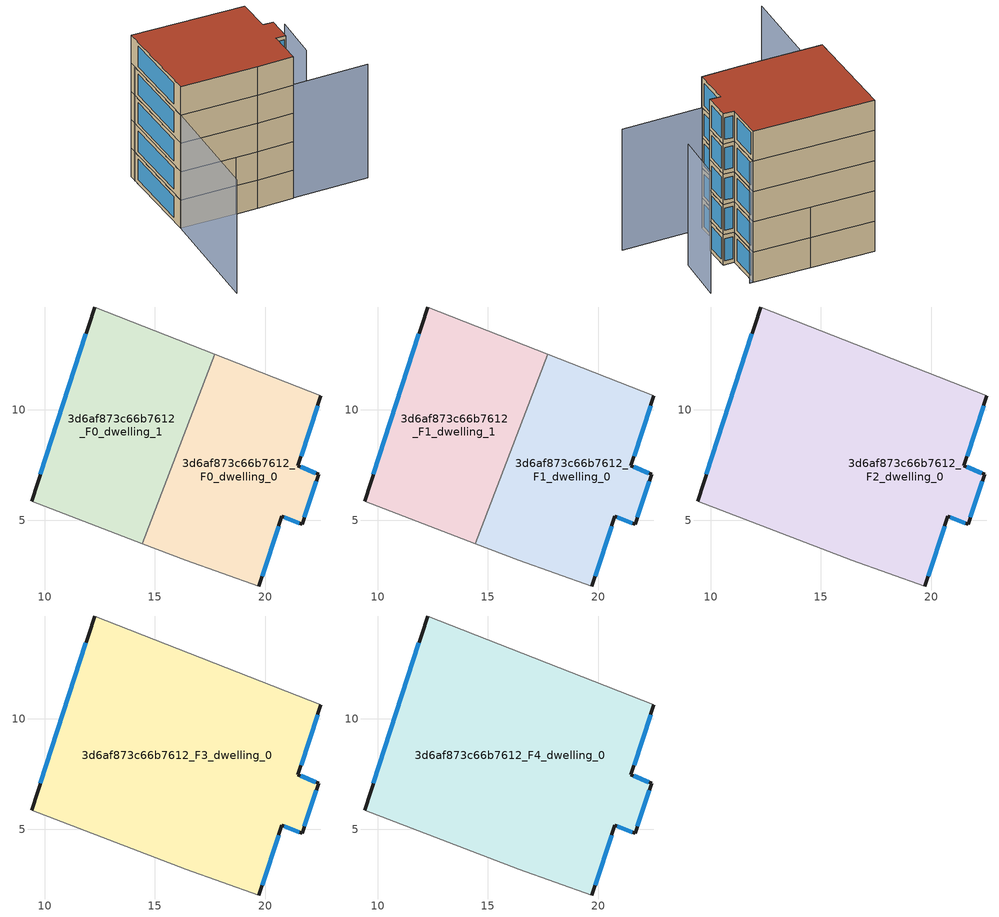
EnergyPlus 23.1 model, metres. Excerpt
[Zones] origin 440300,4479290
3d6af873c66b7612_F0_dwelling_0
 floor ground (EU_floor_Construction): 22.51,10.63 21.48,7.47 22.41,7.08 21.66,4.81 20.74,5.17 19.71,2.02 16.4,3.18 14.42,3.94 17.72,12.51 z0
 wall outside (EU_wall_Construction): 19.71,2.02 20.74,5.17 21.66,4.81 22.41,7.08 21.48,7.47 22.51,10.63 z0:3
 wall adiabatic (EU_wall_Construction): 14.42,3.94 16.4,3.18 19.71,2.02 / 22.51,10.63 17.72,12.51 z0:3
 wall to 3d6af873c66b7612_F0_dwelling_1 (EU_wall_Construction): 17.72,12.51 14.42,3.94 z0:3
 window (EU_Window_Construction): 20.87,5.12 21.53,4.86 / 19.85,2.46 20.6,4.74 / 21.62,7.91 22.37,10.19 / 22.28,7.14 21.61,7.41 / 21.76,5.13 22.3,6.77 z0.42:2.58
3d6af873c66b7612_F0_dwelling_1
 floor ground (EU_floor_Construction): 17.72,12.51 14.42,3.94 9.42,5.86 12.27,14.66 z0
 wall outside (EU_wall_Construction): 12.27,14.66 9.42,5.86 z0:3
 wall adiabatic (EU_wall_Construction): 9.42,5.86 14.42,3.94 / 17.72,12.51 12.27,14.66 z0:3
 window (EU_Window_Construction): 11.87,13.43 9.81,7.08 z0.42:2.58
3d6af873c66b7612_F1_dwelling_0
 floor to 3d6af873c66b7612_F0_dwelling_0 (EU_floor_Construction): 22.51,10.63 21.48,7.47 22.41,7.08 21.66,4.81 20.74,5.17 19.7,2.02 16.4,3.18 14.42,3.94 17.72,12.51 z3
 wall outside (EU_wall_Construction): 19.71,2.02 20.74,5.17 21.66,4.81 22.41,7.08 21.48,7.47 22.51,10.63 z3:6
 wall adiabatic (EU_wall_Construction): 14.42,3.94 16.4,3.18 19.71,2.02 / 22.51,10.63 17.72,12.51 z3:6
 wall to 3d6af873c66b7612_F1_dwelling_1 (EU_wall_Construction): 17.72,12.51 14.42,3.94 z3:6
 window (EU_Window_Construction): 20.87,5.12 21.53,4.86 / 19.85,2.46 20.6,4.74 / 21.62,7.91 22.37,10.19 / 22.28,7.14 21.61,7.41 / 21.76,5.13 22.3,6.77 z3.42:5.58
3d6af873c66b7612_F1_dwelling_1
 floor to 3d6af873c66b7612_F0_dwelling_1 (EU_floor_Construction): 17.72,12.51 14.42,3.94 9.42,5.86 12.27,14.66 z3
 wall outside (EU_wall_Construction): 12.27,14.66 9.42,5.86 z3:6
 wall adiabatic (EU_wall_Construction): 9.42,5.86 14.42,3.94 / 17.72,12.51 12.27,14.66 z3:6
 window (EU_Window_Construction): 11.87,13.43 9.81,7.08 z3.42:5.58
3d6af873c66b7612_F2_dwelling_0
 floor to 3d6af873c66b7612_F1_dwelling_0 (EU_floor_Construction): 22.51,10.63 21.48,7.47 22.41,7.08 21.66,4.81 20.74,5.17 19.7,2.02 16.4,3.18 14.42,3.94 17.72,12.51 z6
 floor to 3d6af873c66b7612_F1_dwelling_1 (EU_floor_Construction): 17.72,12.51 14.42,3.94 9.42,5.86 12.27,14.66 z6
 wall outside (EU_wall_Construction): 19.71,2.02 20.74,5.17 21.66,4.81 22.41,7.08 21.48,7.47 22.51,10.63 / 12.27,14.66 9.42,5.86 z6:9
 wall adiabatic (EU_wall_Construction): 9.42,5.86 16.4,3.18 19.71,2.02 / 22.51,10.63 12.27,14.66 z6:9
 window (EU_Window_Construction): 20.87,5.12 21.53,4.86 / 19.85,2.46 20.6,4.74 / 11.87,13.43 9.81,7.08 / 21.62,7.91 22.37,10.19 / 22.28,7.14 21.61,7.41 / 21.76,5.13 22.3,6.77 z6.42:8.58
3d6af873c66b7612_F3_dwelling_0
 floor to 3d6af873c66b7612_F2_dwelling_0 (EU_floor_Construction): 22.51,10.63 21.48,7.47 22.41,7.08 21.66,4.81 20.74,5.17 19.7,2.02 16.4,3.18 9.42,5.86 12.27,14.66 z9
 wall outside (EU_wall_Construction): 19.71,2.02 20.74,5.17 21.66,4.81 22.41,7.08 21.48,7.47 22.51,10.63 / 12.27,14.66 9.42,5.86 z9:12
 wall adiabatic (EU_wall_Construction): 9.42,5.86 16.4,3.18 19.71,2.02 / 22.51,10.63 12.27,14.66 z9:12
 window (EU_Window_Construction): 20.87,5.12 21.53,4.86 / 19.85,2.46 20.6,4.74 / 11.87,13.43 9.81,7.08 / 21.62,7.91 22.37,10.19 / 22.28,7.14 21.61,7.41 / 21.76,5.13 22.3,6.77 z9.42:11.58
3d6af873c66b7612_F4_dwelling_0
 floor to 3d6af873c66b7612_F3_dwelling_0 (EU_floor_Construction): 22.51,10.63 21.48,7.47 22.41,7.08 21.66,4.81 20.74,5.17 19.7,2.02 16.4,3.18 9.42,5.86 12.27,14.66 z12
 wall outside (EU_wall_Construction): 19.71,2.02 20.74,5.17 21.66,4.81 22.41,7.08 21.48,7.47 22.51,10.63 / 12.27,14.66 9.42,5.86 z12:15
 wall adiabatic (EU_wall_Construction): 9.42,5.86 16.4,3.18 19.71,2.02 / 22.51,10.63 12.27,14.66 z12:15
 window (EU_Window_Construction): 20.87,5.12 21.53,4.86 / 19.85,2.46 20.6,4.74 / 11.87,13.43 9.81,7.08 / 21.62,7.91 22.37,10.19 / 22.28,7.14 21.61,7.41 / 21.76,5.13 22.3,6.77 z12.42:14.58
 roof outside (EU_roof_Construction): 19.71,2.02 20.74,5.17 21.66,4.81 22.41,7.08 21.48,7.47 22.51,10.63 12.27,14.66 9.42,5.86 16.4,3.18 z15
shading: 22.79,10.52 12.05,13.98 / 5.53,-4.79 9.42,5.86 / 9.42,5.86 26.62,-0.42 / 24.45,5.03 26.09,9.21 z0:12
[Building]
EU S2 Campaign: North Axis=0; Terrain=City; Solar Distribution=FullExterior
[Site:Location]
Madrid: Latitude=40.5; Longitude=-3.5; Time Zone=1; Elevation=609
[SizingPeriod:WeatherFileDays]
AnnualSizingPeriod: Begin Month=1; Begin Day of Month=1; End Month=12; End Day of Month=31; Day of Week for Start Day=Monday; Use Weather File Daylight Saving Period=No; Use Weather File Rain and Snow Indicators=No
[MATERIAL]
EU_InternalMass_Material: Roughness=MediumRough; Thickness=0.1; Conductivity=1; Density=1800; Specific Heat=900; Thermal Absorptance=0.9; Solar Absorptance=0.7; Visible Absorptance=0.7
[MATERIAL:NOMASS] Roughness=MediumRough; Thermal Absorptance=0.9; Solar Absorptance=0.7; Visible Absorptance=0.7
Name | Thermal Resistance
EU_wall_NoMass | 1.60022
EU_roof_NoMass | 1.57597
EU_floor_NoMass | 0.470652
[WINDOWMATERIAL:SIMPLEGLAZINGSYSTEM]
EU_Window_SimpleGlazing: UFactor=3.28802; Solar Heat Gain Coefficient=0.85; Visible Transmittance=0.85
[CONSTRUCTION]
EU_wall_Construction: EU_wall_NoMass
EU_roof_Construction: EU_roof_NoMass
EU_floor_Construction: EU_floor_NoMass
EU_InternalMass_Construction: EU_InternalMass_Material
EU_Window_Construction: EU_Window_SimpleGlazing
[ZONE] Type=1; Multiplier=1; Ceiling Height=autocalculate; Floor Area=autocalculate; Part of Total Floor Area=Yes
Name | Volume
3d6af873c66b7612_F0_dwelling_0 | 154.899
3d6af873c66b7612_F1_dwelling_0 | 154.898
3d6af873c66b7612_F2_dwelling_0 | 309.775
3d6af873c66b7612_F3_dwelling_0; 3d6af873c66b7612_F4_dwelling_0 | 309.781
3d6af873c66b7612_F0_dwelling_1 | 154.877
3d6af873c66b7612_F1_dwelling_1 | 154.878
[INTERNALMASS] Construction=EU_InternalMass_Construction
Name | Zone or ZoneList | Surface Area
3d6af873c66b7612_F0_dwelling_0_EU_InternalMass | 3d6af873c66b7612_F0_dwelling_0 | 51.6328
3d6af873c66b7612_F0_dwelling_1_EU_InternalMass | 3d6af873c66b7612_F0_dwelling_1 | 51.6258
3d6af873c66b7612_F1_dwelling_0_EU_InternalMass | 3d6af873c66b7612_F1_dwelling_0 | 51.6328
3d6af873c66b7612_F1_dwelling_1_EU_InternalMass | 3d6af873c66b7612_F1_dwelling_1 | 51.6258
3d6af873c66b7612_F2_dwelling_0_EU_InternalMass | 3d6af873c66b7612_F2_dwelling_0 | 103.261
3d6af873c66b7612_F3_dwelling_0_EU_InternalMass | 3d6af873c66b7612_F3_dwelling_0 | 103.261
3d6af873c66b7612_F4_dwelling_0_EU_InternalMass | 3d6af873c66b7612_F4_dwelling_0 | 103.261
[OTHEREQUIPMENT] Fuel Type=Electricity; Design Level Calculation Method=Watts/Area; Power per Zone Floor Area=1; Fraction Latent=0; Fraction Radiant=0; Fraction Lost=0; Carbon Dioxide Generation Rate=0; EndUse Subcategory=EU_Step8_InternalGains
Name | Zone or ZoneList or Space or SpaceList | Schedule
EU_Step8_InternalGain_3d6af873c66b7612_F0_dwelling_0_f000 | 3d6af873c66b7612_F0_dwelling_0 | EU_Step8_GainSchedule_3d6af873c66b7612_F0_dwelling_0_f000
EU_Step8_InternalGain_3d6af873c66b7612_F0_dwelling_1_f000 | 3d6af873c66b7612_F0_dwelling_1 | EU_Step8_GainSchedule_3d6af873c66b7612_F0_dwelling_1_f000
EU_Step8_InternalGain_3d6af873c66b7612_F1_dwelling_0_f000 | 3d6af873c66b7612_F1_dwelling_0 | EU_Step8_GainSchedule_3d6af873c66b7612_F1_dwelling_0_f000
EU_Step8_InternalGain_3d6af873c66b7612_F1_dwelling_1_f000 | 3d6af873c66b7612_F1_dwelling_1 | EU_Step8_GainSchedule_3d6af873c66b7612_F1_dwelling_1_f000
EU_Step8_InternalGain_3d6af873c66b7612_F2_dwelling_0_f000 | 3d6af873c66b7612_F2_dwelling_0 | EU_Step8_GainSchedule_3d6af873c66b7612_F2_dwelling_0_f000
EU_Step8_InternalGain_3d6af873c66b7612_F3_dwelling_0_f000 | 3d6af873c66b7612_F3_dwelling_0 | EU_Step8_GainSchedule_3d6af873c66b7612_F3_dwelling_0_f000
EU_Step8_InternalGain_3d6af873c66b7612_F4_dwelling_0_f000 | 3d6af873c66b7612_F4_dwelling_0 | EU_Step8_GainSchedule_3d6af873c66b7612_F4_dwelling_0_f000
[ZONEVENTILATION:DESIGNFLOWRATE] Schedule=EU_AlwaysOn; Design Flow Rate Calculation Method=AirChanges/Hour; Air Changes per Hour=0.480704; Ventilation Type=Natural; Fan Pressure Rise=0; Fan Total Efficiency=1; Constant Term Coefficient=1; Temperature Term Coefficient=0; Velocity Term Coefficient=0; Velocity Squared Term Coefficient=0; Minimum Indoor Temperature=-100; Maximum Indoor Temperature=100; Delta Temperature=-100; Minimum Outdoor Temperature=-100; Maximum Outdoor Temperature=100; Maximum Wind Speed=40
Name | Zone or ZoneList or Space or SpaceList
EU_ConstantAir_3d6af873c66b7612_F0_dwelling_0 | 3d6af873c66b7612_F0_dwelling_0
EU_ConstantAir_3d6af873c66b7612_F0_dwelling_1 | 3d6af873c66b7612_F0_dwelling_1
EU_ConstantAir_3d6af873c66b7612_F1_dwelling_0 | 3d6af873c66b7612_F1_dwelling_0
EU_ConstantAir_3d6af873c66b7612_F1_dwelling_1 | 3d6af873c66b7612_F1_dwelling_1
EU_ConstantAir_3d6af873c66b7612_F2_dwelling_0 | 3d6af873c66b7612_F2_dwelling_0
EU_ConstantAir_3d6af873c66b7612_F3_dwelling_0 | 3d6af873c66b7612_F3_dwelling_0
EU_ConstantAir_3d6af873c66b7612_F4_dwelling_0 | 3d6af873c66b7612_F4_dwelling_0
[HVACTEMPLATE:THERMOSTAT] Constant Heating Setpoint=20; Constant Cooling Setpoint=50
EU_HeatOnly_3d6af873c66b7612_F0_dwelling_0; EU_HeatOnly_3d6af873c66b7612_F0_dwelling_1; EU_HeatOnly_3d6af873c66b7612_F1_dwelling_0; EU_HeatOnly_3d6af873c66b7612_F1_dwelling_1; EU_HeatOnly_3d6af873c66b7612_F2_dwelling_0; EU_HeatOnly_3d6af873c66b7612_F3_dwelling_0; EU_HeatOnly_3d6af873c66b7612_F4_dwelling_0
[HVACTEMPLATE:ZONE:IDEALLOADSAIRSYSTEM] System Availability Schedule=EU_AlwaysOn; Maximum Heating Supply Air Temperature=50; Minimum Cooling Supply Air Temperature=13; Maximum Heating Supply Air Humidity Ratio=0.0156; Minimum Cooling Supply Air Humidity Ratio=0.0077; Heating Limit=NoLimit; Cooling Limit=NoLimit; Heating Availability Schedule=EU_AlwaysOn; Cooling Availability Schedule=EU_CoolingOff; Dehumidification Control Type=ConstantSensibleHeatRatio; Cooling Sensible Heat Ratio=0.7; Dehumidification Setpoint=60; Humidification Control Type=None; Humidification Setpoint=30; Outdoor Air Method=None; Outdoor Air Flow Rate per Person=0.00944; Outdoor Air Flow Rate per Zone Floor Area=0; Outdoor Air Flow Rate per Zone=0; Demand Controlled Ventilation Type=None; Outdoor Air Economizer Type=NoEconomizer; Heat Recovery Type=None; Sensible Heat Recovery Effectiveness=0.7; Latent Heat Recovery Effectiveness=0.65
Name | Template Thermostat
3d6af873c66b7612_F0_dwelling_0 | EU_HeatOnly_3d6af873c66b7612_F0_dwelling_0
3d6af873c66b7612_F0_dwelling_1 | EU_HeatOnly_3d6af873c66b7612_F0_dwelling_1
3d6af873c66b7612_F1_dwelling_0 | EU_HeatOnly_3d6af873c66b7612_F1_dwelling_0
3d6af873c66b7612_F1_dwelling_1 | EU_HeatOnly_3d6af873c66b7612_F1_dwelling_1
3d6af873c66b7612_F2_dwelling_0 | EU_HeatOnly_3d6af873c66b7612_F2_dwelling_0
3d6af873c66b7612_F3_dwelling_0 | EU_HeatOnly_3d6af873c66b7612_F3_dwelling_0
3d6af873c66b7612_F4_dwelling_0 | EU_HeatOnly_3d6af873c66b7612_F4_dwelling_0
[SIZING:ZONE] Zone Cooling Design Supply Air Temperature Input Method=SupplyAirTemperature; Zone Cooling Design Supply Air Temperature=13; Zone Heating Design Supply Air Temperature Input Method=SupplyAirTemperature; Zone Heating Design Supply Air Temperature=50; Zone Cooling Design Supply Air Humidity Ratio=0.008; Zone Heating Design Supply Air Humidity Ratio=0.008; Cooling Design Air Flow Method=DesignDay; Cooling Design Air Flow Rate=0; Cooling Minimum Air Flow per Zone Floor Area=0.000762; Cooling Minimum Air Flow=0; Cooling Minimum Air Flow Fraction=0.2; Heating Design Air Flow Method=DesignDay; Heating Design Air Flow Rate=0; Heating Maximum Air Flow per Zone Floor Area=0.002032; Heating Maximum Air Flow=0.141576; Heating Maximum Air Flow Fraction=0.3; Account for Dedicated Outdoor Air System=No; Dedicated Outdoor Air System Control Strategy=NeutralSupplyAir; Dedicated Outdoor Air Low Setpoint Temperature for Design=autosize; Dedicated Outdoor Air High Setpoint Temperature for Design=autosize; Zone Load Sizing Method=Sensible Load Only No Latent Load; Zone Latent Cooling Design Supply Air Humidity Ratio Input Method=HumidityRatioDifference; Zone Cooling Design Supply Air Humidity Ratio Difference=0.005; Zone Latent Heating Design Supply Air Humidity Ratio Input Method=HumidityRatioDifference; Zone Humidification Design Supply Air Humidity Ratio Difference=0.005
3d6af873c66b7612_F0_dwelling_0; 3d6af873c66b7612_F0_dwelling_1; 3d6af873c66b7612_F1_dwelling_0; 3d6af873c66b7612_F1_dwelling_1; 3d6af873c66b7612_F2_dwelling_0; 3d6af873c66b7612_F3_dwelling_0; 3d6af873c66b7612_F4_dwelling_0
[SCHEDULE:CONSTANT]
Name | Hourly Value
EU_AlwaysOn | 1
EU_CoolingOff | 0
[SCHEDULE:FILE] Column Number=1; Rows to Skip at Top=0; Number of Hours of Data=8760; Column Separator=Comma; Interpolate to Timestep=No; Minutes per Item=60; Adjust Schedule for Daylight Savings=Yes
Name | File
EU_Step8_GainSchedule_3d6af873c66b7612_F0_dwelling_0_f000 | ../../schedules/3d6af873c66b7612/3d6af873c66b7612_F0_dwelling_0_f000_gain.csv
EU_Step8_GainSchedule_3d6af873c66b7612_F0_dwelling_1_f000 | ../../schedules/3d6af873c66b7612/3d6af873c66b7612_F0_dwelling_1_f000_gain.csv
EU_Step8_GainSchedule_3d6af873c66b7612_F1_dwelling_0_f000 | ../../schedules/3d6af873c66b7612/3d6af873c66b7612_F1_dwelling_0_f000_gain.csv
EU_Step8_GainSchedule_3d6af873c66b7612_F1_dwelling_1_f000 | ../../schedules/3d6af873c66b7612/3d6af873c66b7612_F1_dwelling_1_f000_gain.csv
EU_Step8_GainSchedule_3d6af873c66b7612_F2_dwelling_0_f000 | ../../schedules/3d6af873c66b7612/3d6af873c66b7612_F2_dwelling_0_f000_gain.csv
EU_Step8_GainSchedule_3d6af873c66b7612_F3_dwelling_0_f000 | ../../schedules/3d6af873c66b7612/3d6af873c66b7612_F3_dwelling_0_f000_gain.csv
EU_Step8_GainSchedule_3d6af873c66b7612_F4_dwelling_0_f000 | ../../schedules/3d6af873c66b7612/3d6af873c66b7612_F4_dwelling_0_f000_gain.csv
